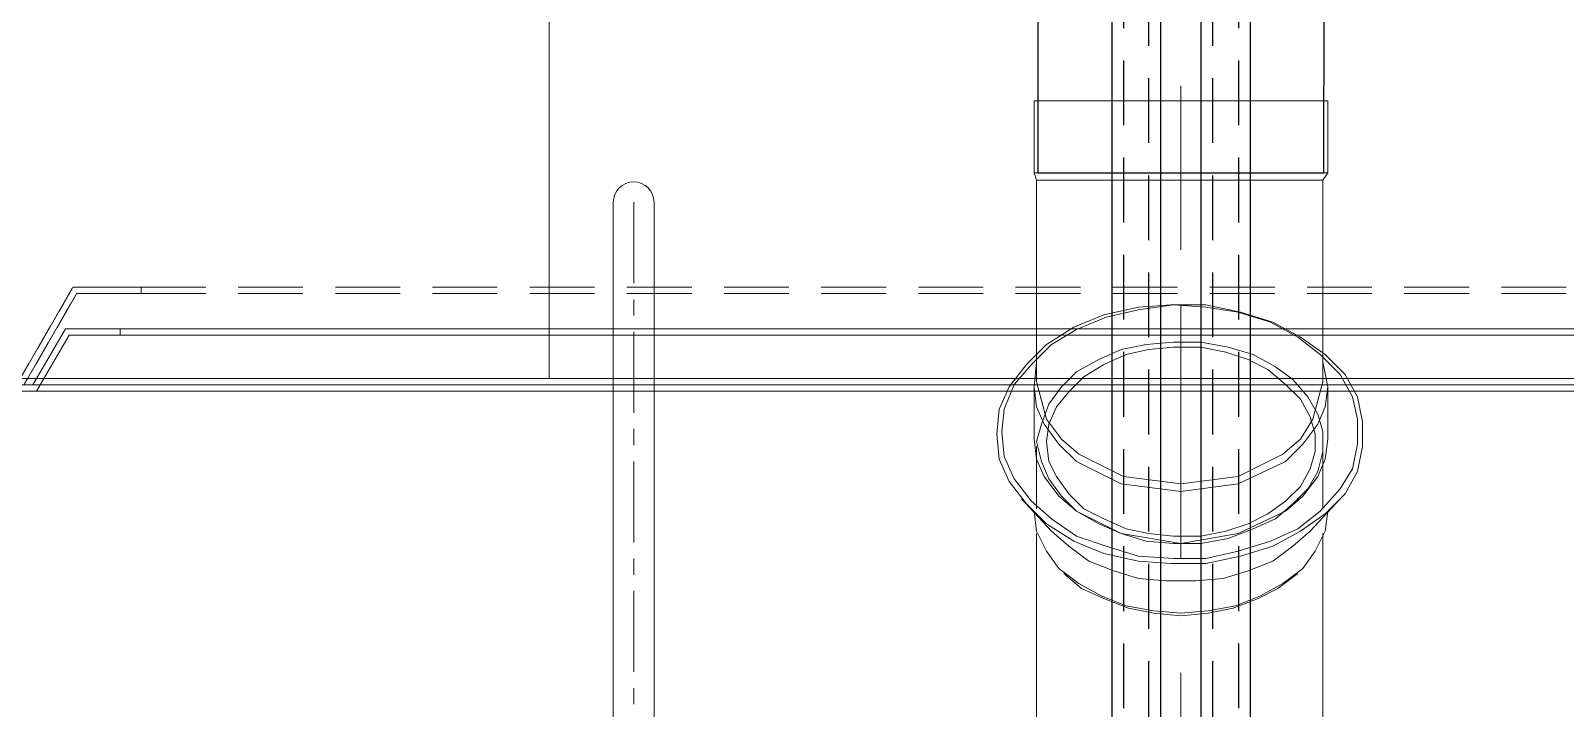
# Model space of a CAD drawing. Extents: x -3873 to 164127, y 7129 to 96529.
# Drawn here: x 42699 to 43301, y 56780 to 57045 of the extents above; entities that cross this region are included whole.
import ezdxf

# ---------------------------------------------------------------- set-up
doc = ezdxf.new("R2010")
doc.units = 0
for name, pattern in [('CENTER', [50.8, 31.75, -6.35, 6.35, -6.35]), ('DASHED', [0.2068, 0.1655, -0.0413]), ('DASHEDX2', [38.1, 25.4, -12.7])]:
    doc.linetypes.add(name, pattern=pattern)
doc.layers.get('0').update_dxf_attribs({"linetype": 'CONTINUOUS'})
doc.layers.add('LAYOUT Kromeka', color=1, linetype='CONTINUOUS', lineweight=5)
doc.layers.add('TRACKLENGTH', color=4, linetype='CONTINUOUS', plot=False)

# ---------------------------------------------------------------- blocks, each defined once
blk = doc.blocks.new('AD25-600 CRATE WASHER')
at = {"color": 4}
for p, q in [((738.44, 560.25), (738.44, 6582.35)), ((792.68, 560.25), (792.68, 6582.35))]:
    blk.add_line(p, q, dxfattribs=at)
for points in [[(738.44, 6582.35), (757.67, 6582.35), (757.67, 560.29), (738.44, 560.29)], [(792.68, 6582.35), (773.45, 6582.35), (773.45, 2113.26), (792.68, 560.29)]]:
    blk.add_lwpolyline(points, close=True, dxfattribs=at)
at = {"color": 7, "linetype": 'DASHEDX2'}
for points in [[(743.02, 6574.34), (753.02, 6574.34), (753.02, 560.29), (743.02, 560.29)], [(788.09, 6574.34), (778.09, 6574.34), (778.09, 560.29), (788.09, 560.29)]]:
    blk.add_lwpolyline(points, close=True, dxfattribs=at)
at = {"color": 252, "lineweight": 9}
blk.add_lwpolyline([(765.56, 6203.91), (765.56, 6138.53)], dxfattribs=at)
at = {"color": 252}
blk.add_lwpolyline([(821.66, 6052.67), (709.45, 6052.67), (708.48, 571.01), (820.69, 571.01)], close=True, dxfattribs=at)
at = {"color": 252, "lineweight": 9}
for points in [[(765.56, 6361), (765.56, 6361), (765.56, 6248.79), (765.56, 6248.79)], [(709.94, 6269.28), (709.94, 6269.28), (709.94, 6194.15), (709.94, 6194.15)], [(822.15, 6269.28), (822.15, 6269.28), (822.15, 6194.15), (822.15, 6194.15)], [(703.11, 6180.49), (703.11, 6180.49), (714.82, 6193.17), (714.82, 6193.17)], [(709.94, 6160), (709.94, 6160), (709.94, 6184.39), (709.94, 6184.39)], [(822.15, 6160), (822.15, 6160), (822.15, 6184.39), (822.15, 6184.39)], [(765.56, 6174.63), (765.56, 6174.63), (765.56, 6104.38), (765.56, 6104.38)], [(823.13, 6157.07), (823.13, 6157.07), (823.13, 6136.58), (823.13, 6136.58)], [(822.15, 6134.63), (822.15, 6134.63), (822.15, 6055.59), (822.15, 6055.59)], [(765.56, 6082.91), (765.56, 6082.91), (765.56, 6018.52), (765.56, 6018.52)], [(707.99, 6052.67), (707.99, 6052.67), (707.99, 6024.37), (707.99, 6024.37)]]:
    blk.add_open_spline(points, degree=3, dxfattribs=at)
for points, knots in [([(823.13, 6185.37), (823.13, 6185.37), (822.15, 6193.17), (822.15, 6193.17), (822.15, 6193.17), (818.25, 6200.98), (818.25, 6200.98), (818.25, 6200.98), (813.37, 6207.81), (813.37, 6207.81), (813.37, 6207.81), (805.56, 6213.66), (805.56, 6213.66), (805.56, 6213.66), (796.78, 6218.54), (796.78, 6218.54), (796.78, 6218.54), (787.03, 6222.45), (787.03, 6222.45), (787.03, 6222.45), (776.29, 6224.4), (776.29, 6224.4), (776.29, 6224.4), (765.56, 6225.37), (765.56, 6225.37), (765.56, 6225.37), (754.83, 6224.4), (754.83, 6224.4), (754.83, 6224.4), (744.09, 6222.45), (744.09, 6222.45), (744.09, 6222.45), (734.34, 6218.54), (734.34, 6218.54), (734.34, 6218.54), (725.55, 6213.66), (725.55, 6213.66), (725.55, 6213.66), (717.75, 6207.81), (717.75, 6207.81), (717.75, 6207.81), (712.87, 6200.98), (712.87, 6200.98), (712.87, 6200.98), (708.97, 6193.17), (708.97, 6193.17), (708.97, 6193.17), (707.99, 6185.37), (707.99, 6185.37)], [0, 0, 0, 0, 1, 1, 1, 2, 2, 2, 3, 3, 3, 4, 4, 4, 5, 5, 5, 6, 6, 6, 7, 7, 7, 8, 8, 8, 9, 9, 9, 10, 10, 10, 11, 11, 11, 12, 12, 12, 13, 13, 13, 14, 14, 14, 15, 15, 15, 16, 16, 16, 16]), ([(811.42, 6209.76), (811.42, 6209.76), (804.59, 6215.62), (804.59, 6215.62), (804.59, 6215.62), (795.81, 6219.52), (795.81, 6219.52), (795.81, 6219.52), (786.05, 6223.42), (786.05, 6223.42), (786.05, 6223.42), (776.29, 6225.37), (776.29, 6225.37), (776.29, 6225.37), (765.56, 6226.35), (765.56, 6226.35), (765.56, 6226.35), (754.83, 6225.37), (754.83, 6225.37), (754.83, 6225.37), (745.07, 6223.42), (745.07, 6223.42), (745.07, 6223.42), (735.31, 6219.52), (735.31, 6219.52), (735.31, 6219.52), (727.5, 6215.62), (727.5, 6215.62), (727.5, 6215.62), (719.7, 6209.76), (719.7, 6209.76)], [0, 0, 0, 0, 1, 1, 1, 2, 2, 2, 3, 3, 3, 4, 4, 4, 5, 5, 5, 6, 6, 6, 7, 7, 7, 8, 8, 8, 9, 9, 9, 10, 10, 10, 10]), ([(828.01, 6180.49), (828.01, 6180.49), (816.3, 6193.17), (816.3, 6193.17), (816.3, 6193.17), (809.47, 6199.03), (809.47, 6199.03), (809.47, 6199.03), (801.66, 6204.88), (801.66, 6204.88), (801.66, 6204.88), (791.9, 6208.78), (791.9, 6208.78), (791.9, 6208.78), (782.15, 6211.71), (782.15, 6211.71), (782.15, 6211.71), (771.41, 6212.69), (771.41, 6212.69), (771.41, 6212.69), (759.7, 6212.69), (759.7, 6212.69), (759.7, 6212.69), (748.97, 6211.71), (748.97, 6211.71), (748.97, 6211.71), (739.21, 6208.78), (739.21, 6208.78), (739.21, 6208.78), (729.46, 6204.88), (729.46, 6204.88), (729.46, 6204.88), (721.65, 6199.03), (721.65, 6199.03), (721.65, 6199.03), (714.82, 6193.17), (714.82, 6193.17)], [0, 0, 0, 0, 1, 1, 1, 2, 2, 2, 3, 3, 3, 4, 4, 4, 5, 5, 5, 6, 6, 6, 7, 7, 7, 8, 8, 8, 9, 9, 9, 10, 10, 10, 11, 11, 11, 12, 12, 12, 12]), ([(837.76, 6155.12), (837.76, 6155.12), (836.79, 6164.88), (836.79, 6164.88), (836.79, 6164.88), (832.88, 6173.66), (832.88, 6173.66), (832.88, 6173.66), (826.05, 6182.44), (826.05, 6182.44), (826.05, 6182.44), (818.25, 6190.25), (818.25, 6190.25), (818.25, 6190.25), (807.52, 6197.08), (807.52, 6197.08), (807.52, 6197.08), (795.81, 6201.95), (795.81, 6201.95), (795.81, 6201.95), (782.15, 6204.88), (782.15, 6204.88), (782.15, 6204.88), (769.46, 6205.86), (769.46, 6205.86), (769.46, 6205.86), (755.8, 6205.86), (755.8, 6205.86), (755.8, 6205.86), (742.14, 6202.93), (742.14, 6202.93), (742.14, 6202.93), (729.46, 6199.03), (729.46, 6199.03), (729.46, 6199.03), (718.72, 6193.17), (718.72, 6193.17), (718.72, 6193.17), (708.97, 6186.34), (708.97, 6186.34), (708.97, 6186.34), (701.16, 6178.54), (701.16, 6178.54), (701.16, 6178.54), (696.28, 6169.76), (696.28, 6169.76), (696.28, 6169.76), (694.33, 6160), (694.33, 6160), (694.33, 6160), (694.33, 6150.24), (694.33, 6150.24), (694.33, 6150.24), (696.28, 6140.48), (696.28, 6140.48), (696.28, 6140.48), (701.16, 6131.7), (701.16, 6131.7), (701.16, 6131.7), (708.97, 6123.9), (708.97, 6123.9), (708.97, 6123.9), (718.72, 6117.07), (718.72, 6117.07), (718.72, 6117.07), (729.46, 6111.21), (729.46, 6111.21), (729.46, 6111.21), (742.14, 6107.31), (742.14, 6107.31), (742.14, 6107.31), (755.8, 6104.38), (755.8, 6104.38), (755.8, 6104.38), (769.46, 6104.38), (769.46, 6104.38), (769.46, 6104.38), (782.15, 6105.36), (782.15, 6105.36), (782.15, 6105.36), (795.81, 6108.28), (795.81, 6108.28), (795.81, 6108.28), (807.52, 6113.16), (807.52, 6113.16), (807.52, 6113.16), (818.25, 6119.99), (818.25, 6119.99), (818.25, 6119.99), (826.05, 6127.8), (826.05, 6127.8), (826.05, 6127.8), (832.88, 6136.58), (832.88, 6136.58), (832.88, 6136.58), (836.79, 6145.36), (836.79, 6145.36), (836.79, 6145.36), (837.76, 6155.12), (837.76, 6155.12), (837.76, 6155.12), (837.76, 6155.12), (837.76, 6155.12)], [0, 0, 0, 0, 1, 1, 1, 2, 2, 2, 3, 3, 3, 4, 4, 4, 5, 5, 5, 6, 6, 6, 7, 7, 7, 8, 8, 8, 9, 9, 9, 10, 10, 10, 11, 11, 11, 12, 12, 12, 13, 13, 13, 14, 14, 14, 15, 15, 15, 16, 16, 16, 17, 17, 17, 18, 18, 18, 19, 19, 19, 20, 20, 20, 21, 21, 21, 22, 22, 22, 23, 23, 23, 24, 24, 24, 25, 25, 25, 26, 26, 26, 27, 27, 27, 28, 28, 28, 29, 29, 29, 30, 30, 30, 31, 31, 31, 32, 32, 32, 33, 33, 33, 34, 34, 34, 34]), ([(835.81, 6154.14), (835.81, 6154.14), (834.84, 6163.9), (834.84, 6163.9), (834.84, 6163.9), (830.93, 6172.68), (830.93, 6172.68), (830.93, 6172.68), (824.1, 6181.46), (824.1, 6181.46), (824.1, 6181.46), (816.3, 6188.29), (816.3, 6188.29), (816.3, 6188.29), (806.54, 6195.12), (806.54, 6195.12), (806.54, 6195.12), (794.83, 6199.03), (794.83, 6199.03), (794.83, 6199.03), (782.15, 6202.93), (782.15, 6202.93), (782.15, 6202.93), (768.49, 6203.91), (768.49, 6203.91), (768.49, 6203.91), (755.8, 6203.91), (755.8, 6203.91), (755.8, 6203.91), (743.12, 6200.98), (743.12, 6200.98), (743.12, 6200.98), (730.43, 6197.08), (730.43, 6197.08), (730.43, 6197.08), (719.7, 6192.2), (719.7, 6192.2), (719.7, 6192.2), (710.92, 6185.37), (710.92, 6185.37), (710.92, 6185.37), (703.11, 6176.59), (703.11, 6176.59), (703.11, 6176.59), (698.23, 6168.78), (698.23, 6168.78), (698.23, 6168.78), (696.28, 6159.02), (696.28, 6159.02), (696.28, 6159.02), (696.28, 6149.26), (696.28, 6149.26), (696.28, 6149.26), (698.23, 6140.48), (698.23, 6140.48), (698.23, 6140.48), (703.11, 6131.7), (703.11, 6131.7), (703.11, 6131.7), (710.92, 6123.9), (710.92, 6123.9), (710.92, 6123.9), (719.7, 6117.07), (719.7, 6117.07), (719.7, 6117.07), (730.43, 6111.21), (730.43, 6111.21), (730.43, 6111.21), (743.12, 6107.31), (743.12, 6107.31), (743.12, 6107.31), (755.8, 6105.36), (755.8, 6105.36), (755.8, 6105.36), (768.49, 6104.38), (768.49, 6104.38), (768.49, 6104.38), (782.15, 6106.33), (782.15, 6106.33), (782.15, 6106.33), (794.83, 6109.26), (794.83, 6109.26), (794.83, 6109.26), (806.54, 6114.14), (806.54, 6114.14), (806.54, 6114.14), (816.3, 6119.99), (816.3, 6119.99), (816.3, 6119.99), (824.1, 6127.8), (824.1, 6127.8), (824.1, 6127.8), (830.93, 6135.6), (830.93, 6135.6), (830.93, 6135.6), (834.84, 6145.36), (834.84, 6145.36), (834.84, 6145.36), (835.81, 6154.14), (835.81, 6154.14), (835.81, 6154.14), (835.81, 6154.14), (835.81, 6154.14)], [0, 0, 0, 0, 1, 1, 1, 2, 2, 2, 3, 3, 3, 4, 4, 4, 5, 5, 5, 6, 6, 6, 7, 7, 7, 8, 8, 8, 9, 9, 9, 10, 10, 10, 11, 11, 11, 12, 12, 12, 13, 13, 13, 14, 14, 14, 15, 15, 15, 16, 16, 16, 17, 17, 17, 18, 18, 18, 19, 19, 19, 20, 20, 20, 21, 21, 21, 22, 22, 22, 23, 23, 23, 24, 24, 24, 25, 25, 25, 26, 26, 26, 27, 27, 27, 28, 28, 28, 29, 29, 29, 30, 30, 30, 31, 31, 31, 32, 32, 32, 33, 33, 33, 34, 34, 34, 34]), ([(823.13, 6157.07), (823.13, 6157.07), (822.15, 6164.88), (822.15, 6164.88), (822.15, 6164.88), (819.22, 6171.71), (819.22, 6171.71), (819.22, 6171.71), (813.37, 6179.51), (813.37, 6179.51), (813.37, 6179.51), (806.54, 6185.37), (806.54, 6185.37), (806.54, 6185.37), (788.98, 6194.15), (788.98, 6194.15), (788.98, 6194.15), (765.56, 6198.05), (765.56, 6198.05), (765.56, 6198.05), (743.12, 6194.15), (743.12, 6194.15), (743.12, 6194.15), (724.58, 6185.37), (724.58, 6185.37), (724.58, 6185.37), (717.75, 6179.51), (717.75, 6179.51), (717.75, 6179.51), (711.89, 6171.71), (711.89, 6171.71), (711.89, 6171.71), (708.97, 6164.88), (708.97, 6164.88), (708.97, 6164.88), (707.99, 6157.07), (707.99, 6157.07), (707.99, 6157.07), (707.99, 6136.58), (707.99, 6136.58)], [0, 0, 0, 0, 1, 1, 1, 2, 2, 2, 3, 3, 3, 4, 4, 4, 5, 5, 5, 6, 6, 6, 7, 7, 7, 8, 8, 8, 9, 9, 9, 10, 10, 10, 11, 11, 11, 12, 12, 12, 13, 13, 13, 13]), ([(822.15, 6158.05), (822.15, 6158.05), (820.2, 6165.85), (820.2, 6165.85), (820.2, 6165.85), (817.27, 6172.68), (817.27, 6172.68), (817.27, 6172.68), (812.39, 6179.51), (812.39, 6179.51), (812.39, 6179.51), (806.54, 6185.37), (806.54, 6185.37), (806.54, 6185.37), (797.76, 6190.25), (797.76, 6190.25), (797.76, 6190.25), (788.98, 6194.15), (788.98, 6194.15), (788.98, 6194.15), (779.22, 6197.08), (779.22, 6197.08), (779.22, 6197.08), (768.49, 6198.05), (768.49, 6198.05), (768.49, 6198.05), (757.75, 6198.05), (757.75, 6198.05), (757.75, 6198.05), (747.02, 6196.1), (747.02, 6196.1), (747.02, 6196.1), (737.26, 6192.2), (737.26, 6192.2), (737.26, 6192.2), (728.48, 6188.29), (728.48, 6188.29), (728.48, 6188.29), (721.65, 6182.44), (721.65, 6182.44), (721.65, 6182.44), (715.8, 6176.59), (715.8, 6176.59), (715.8, 6176.59), (711.89, 6169.76), (711.89, 6169.76), (711.89, 6169.76), (709.94, 6161.95), (709.94, 6161.95), (709.94, 6161.95), (709.94, 6154.14), (709.94, 6154.14), (709.94, 6154.14), (711.89, 6147.31), (711.89, 6147.31), (711.89, 6147.31), (715.8, 6140.48), (715.8, 6140.48), (715.8, 6140.48), (721.65, 6133.65), (721.65, 6133.65), (721.65, 6133.65), (728.48, 6128.77), (728.48, 6128.77), (728.48, 6128.77), (737.26, 6123.9), (737.26, 6123.9), (737.26, 6123.9), (747.02, 6120.97), (747.02, 6120.97), (747.02, 6120.97), (757.75, 6119.02), (757.75, 6119.02), (757.75, 6119.02), (768.49, 6119.02), (768.49, 6119.02), (768.49, 6119.02), (779.22, 6119.99), (779.22, 6119.99), (779.22, 6119.99), (788.98, 6121.94), (788.98, 6121.94), (788.98, 6121.94), (797.76, 6125.85), (797.76, 6125.85), (797.76, 6125.85), (806.54, 6130.73), (806.54, 6130.73), (806.54, 6130.73), (812.39, 6136.58), (812.39, 6136.58), (812.39, 6136.58), (817.27, 6143.41), (817.27, 6143.41), (817.27, 6143.41), (820.2, 6151.22), (820.2, 6151.22), (820.2, 6151.22), (822.15, 6158.05), (822.15, 6158.05), (822.15, 6158.05), (822.15, 6158.05), (822.15, 6158.05)], [0, 0, 0, 0, 1, 1, 1, 2, 2, 2, 3, 3, 3, 4, 4, 4, 5, 5, 5, 6, 6, 6, 7, 7, 7, 8, 8, 8, 9, 9, 9, 10, 10, 10, 11, 11, 11, 12, 12, 12, 13, 13, 13, 14, 14, 14, 15, 15, 15, 16, 16, 16, 17, 17, 17, 18, 18, 18, 19, 19, 19, 20, 20, 20, 21, 21, 21, 22, 22, 22, 23, 23, 23, 24, 24, 24, 25, 25, 25, 26, 26, 26, 27, 27, 27, 28, 28, 28, 29, 29, 29, 30, 30, 30, 31, 31, 31, 32, 32, 32, 33, 33, 33, 34, 34, 34, 34]), ([(818.25, 6158.05), (818.25, 6158.05), (817.27, 6165.85), (817.27, 6165.85), (817.27, 6165.85), (814.35, 6171.71), (814.35, 6171.71), (814.35, 6171.71), (809.47, 6178.54), (809.47, 6178.54), (809.47, 6178.54), (803.61, 6184.39), (803.61, 6184.39), (803.61, 6184.39), (795.81, 6188.29), (795.81, 6188.29), (795.81, 6188.29), (787.03, 6192.2), (787.03, 6192.2), (787.03, 6192.2), (778.24, 6194.15), (778.24, 6194.15), (778.24, 6194.15), (768.49, 6195.12), (768.49, 6195.12), (768.49, 6195.12), (757.75, 6195.12), (757.75, 6195.12), (757.75, 6195.12), (748, 6193.17), (748, 6193.17), (748, 6193.17), (739.21, 6190.25), (739.21, 6190.25), (739.21, 6190.25), (731.41, 6186.34), (731.41, 6186.34), (731.41, 6186.34), (724.58, 6181.46), (724.58, 6181.46), (724.58, 6181.46), (718.72, 6175.61), (718.72, 6175.61), (718.72, 6175.61), (714.82, 6168.78), (714.82, 6168.78), (714.82, 6168.78), (712.87, 6161.95), (712.87, 6161.95), (712.87, 6161.95), (712.87, 6155.12), (712.87, 6155.12), (712.87, 6155.12), (714.82, 6148.29), (714.82, 6148.29), (714.82, 6148.29), (718.72, 6141.46), (718.72, 6141.46), (718.72, 6141.46), (724.58, 6135.6), (724.58, 6135.6), (724.58, 6135.6), (731.41, 6129.75), (731.41, 6129.75), (731.41, 6129.75), (739.21, 6125.85), (739.21, 6125.85), (739.21, 6125.85), (748, 6122.92), (748, 6122.92), (748, 6122.92), (757.75, 6120.97), (757.75, 6120.97), (757.75, 6120.97), (768.49, 6120.97), (768.49, 6120.97), (768.49, 6120.97), (778.24, 6121.94), (778.24, 6121.94), (778.24, 6121.94), (787.03, 6123.9), (787.03, 6123.9), (787.03, 6123.9), (795.81, 6127.8), (795.81, 6127.8), (795.81, 6127.8), (803.61, 6132.68), (803.61, 6132.68), (803.61, 6132.68), (809.47, 6138.53), (809.47, 6138.53), (809.47, 6138.53), (814.35, 6144.39), (814.35, 6144.39), (814.35, 6144.39), (817.27, 6151.22), (817.27, 6151.22), (817.27, 6151.22), (818.25, 6158.05), (818.25, 6158.05), (818.25, 6158.05), (818.25, 6158.05), (818.25, 6158.05)], [0, 0, 0, 0, 1, 1, 1, 2, 2, 2, 3, 3, 3, 4, 4, 4, 5, 5, 5, 6, 6, 6, 7, 7, 7, 8, 8, 8, 9, 9, 9, 10, 10, 10, 11, 11, 11, 12, 12, 12, 13, 13, 13, 14, 14, 14, 15, 15, 15, 16, 16, 16, 17, 17, 17, 18, 18, 18, 19, 19, 19, 20, 20, 20, 21, 21, 21, 22, 22, 22, 23, 23, 23, 24, 24, 24, 25, 25, 25, 26, 26, 26, 27, 27, 27, 28, 28, 28, 29, 29, 29, 30, 30, 30, 31, 31, 31, 32, 32, 32, 33, 33, 33, 34, 34, 34, 34]), ([(822.15, 6126.82), (822.15, 6126.82), (823.13, 6136.58), (823.13, 6136.58), (823.13, 6136.58), (822.15, 6144.39), (822.15, 6144.39), (822.15, 6144.39), (819.22, 6151.22), (819.22, 6151.22), (819.22, 6151.22), (813.37, 6159.02), (813.37, 6159.02), (813.37, 6159.02), (806.54, 6165.85), (806.54, 6165.85), (806.54, 6165.85), (788.98, 6174.63), (788.98, 6174.63), (788.98, 6174.63), (765.56, 6177.56), (765.56, 6177.56), (765.56, 6177.56), (743.12, 6174.63), (743.12, 6174.63), (743.12, 6174.63), (724.58, 6165.85), (724.58, 6165.85), (724.58, 6165.85), (717.75, 6159.02), (717.75, 6159.02), (717.75, 6159.02), (711.89, 6151.22), (711.89, 6151.22), (711.89, 6151.22), (708.97, 6144.39), (708.97, 6144.39), (708.97, 6144.39), (707.99, 6136.58), (707.99, 6136.58), (707.99, 6136.58), (709.94, 6126.82), (709.94, 6126.82)], [0, 0, 0, 0, 1, 1, 1, 2, 2, 2, 3, 3, 3, 4, 4, 4, 5, 5, 5, 6, 6, 6, 7, 7, 7, 8, 8, 8, 9, 9, 9, 10, 10, 10, 11, 11, 11, 12, 12, 12, 13, 13, 13, 14, 14, 14, 14]), ([(822.15, 6134.63), (822.15, 6134.63), (818.25, 6149.26), (818.25, 6149.26), (818.25, 6149.26), (812.39, 6157.07), (812.39, 6157.07), (812.39, 6157.07), (805.56, 6162.93), (805.56, 6162.93), (805.56, 6162.93), (788, 6171.71), (788, 6171.71), (788, 6171.71), (765.56, 6174.63), (765.56, 6174.63), (765.56, 6174.63), (743.12, 6171.71), (743.12, 6171.71), (743.12, 6171.71), (725.55, 6162.93), (725.55, 6162.93), (725.55, 6162.93), (718.72, 6157.07), (718.72, 6157.07), (718.72, 6157.07), (713.84, 6149.26), (713.84, 6149.26), (713.84, 6149.26), (709.94, 6134.63), (709.94, 6134.63), (709.94, 6134.63), (709.94, 6055.59), (709.94, 6055.59)], [0, 0, 0, 0, 1, 1, 1, 2, 2, 2, 3, 3, 3, 4, 4, 4, 5, 5, 5, 6, 6, 6, 7, 7, 7, 8, 8, 8, 9, 9, 9, 10, 10, 10, 11, 11, 11, 11]), ([(709.94, 6055.59), (709.94, 6055.59), (707.99, 6052.67), (707.99, 6052.67), (707.99, 6052.67), (823.13, 6052.67), (823.13, 6052.67)], [0, 0, 0, 0, 1, 1, 1, 2, 2, 2, 2]), ([(709.94, 6055.59), (709.94, 6055.59), (822.15, 6055.59), (822.15, 6055.59), (822.15, 6055.59), (823.13, 6052.67), (823.13, 6052.67)], [0, 0, 0, 0, 1, 1, 1, 2, 2, 2, 2]), ([(707.99, 6024.37), (707.99, 6024.37), (823.13, 6024.37), (823.13, 6024.37), (823.13, 6024.37), (823.13, 6052.67), (823.13, 6052.67)], [0, 0, 0, 0, 1, 1, 1, 2, 2, 2, 2])]:
    blk.add_open_spline(points, degree=3, knots=knots, dxfattribs=at)
at = {"layer": 'LAYOUT Kromeka', "linetype": 'CENTER'}
blk.add_line((980.11, 6064.21), (980.11, 7132.9), dxfattribs=at)
at = {"layer": 'LAYOUT Kromeka'}
for p, q in [((316.92, 6138.31), (1214.19, 6138.31)), ((1282.66, 6135.84), (251.01, 6135.8)), ((1282.66, 6133.34), (251.01, 6133.3)), ((1215.64, 6135.81), (315.48, 6135.81)), ((1013.29, 643.83), (1013.3, 6133.33)), ((1181.49, 6116.27), (349.63, 6116.27)), ((1181.49, 6113.77), (349.63, 6113.77))]:
    blk.add_line(p, q, dxfattribs=at)
at = {"layer": 'LAYOUT Kromeka', "linetype": 'DASHEDX2'}
for p, q in [((1173.27, 6100.02), (357.85, 6100.02)), ((1173.27, 6097.52), (357.85, 6097.52))]:
    blk.add_line(p, q, dxfattribs=at)
at = {"layer": 'LAYOUT Kromeka'}
blk.add_lwpolyline([(988.11, 7132.9), (988.11, 6064.21, -1), (972.11, 6064.21), (972.11, 7132.9, -1), (988.11, 7132.9)], format="xyb", dxfattribs=at)
blk.add_lwpolyline([(1181.49, 6116.27), (1181.49, 6113.77), (1202.92, 6113.77), (1215.64, 6135.81), (1309.14, 6135.81), (1309.14, 6138.31), (1214.19, 6138.31), (1201.47, 6116.27)], close=True, dxfattribs=at)
at = {"layer": 'LAYOUT Kromeka', "linetype": 'DASHED'}
blk.add_lwpolyline([(1282.66, 6133.34), (1220.64, 6133.34), (1199.96, 6097.52), (1173.27, 6097.52), (1173.27, 6100.02), (1198.51, 6100.02), (1219.19, 6135.84), (1282.66, 6135.84), (1282.66, 6133.34)], dxfattribs=at)

msp = doc.modelspace()

# ---------------------------------------------------------------- block references
at = {"layer": 'TRACKLENGTH', "rotation": 180}
msp.add_blockref('AD25-600 CRATE WASHER', (43915.72, 63042.3), dxfattribs=at)

doc.saveas('drawing.dxf')
